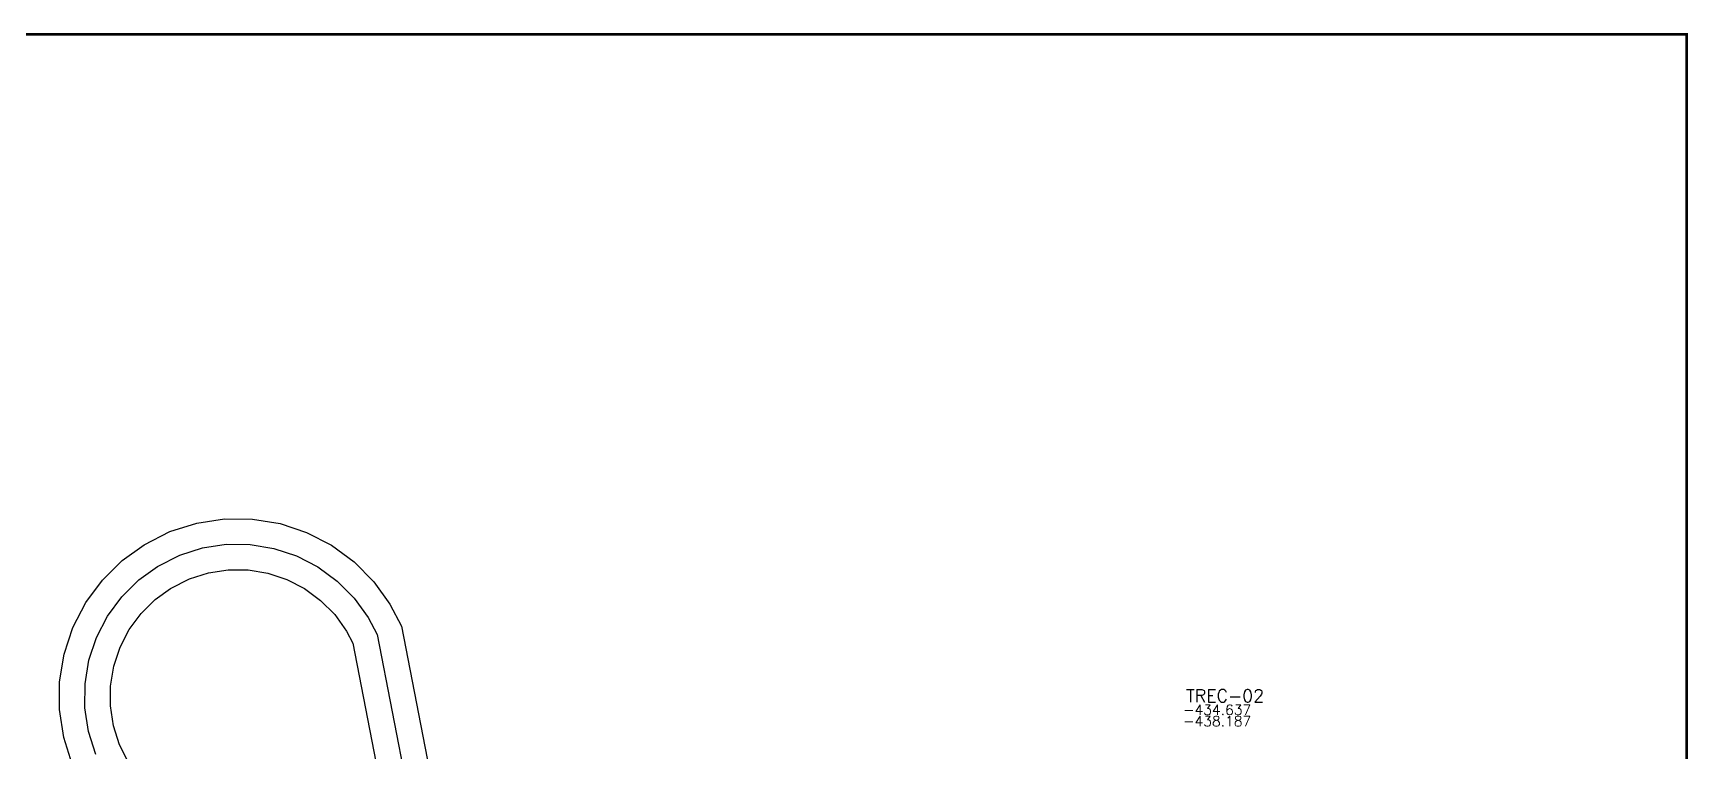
# Model space of a CAD drawing. Extents: x 3 to 13121, y 0 to 10378.
# Drawn here: x 10338.7 to 10501.1, y 10043.9 to 10114.4 of the extents above; entities that cross this region are included whole.
import ezdxf
from ezdxf.enums import TextEntityAlignment as Align

# ---------------------------------------------------------------- set-up
doc = ezdxf.new("R2010")
doc.units = 0
doc.header["$MEASUREMENT"] = 0
doc.header["$PDMODE"] = 34
doc.header["$PDSIZE"] = 0.5
for name, color, linetype in [('MARGEN', 7, 'Continuous'), ('MTEXT', 7, 'Continuous'), ('R-420-8477-SE-FIC', 170, 'Continuous'), ('R-420-8477-SE-PROY', 7, 'Continuous')]:
    doc.layers.add(name, color=color, linetype=linetype)
doc.styles.add('ROMAND', font='romand', dxfattribs={"width": 0.7})
doc.styles.add('ROMANS', font='romans.shx', dxfattribs={"width": 1.65})

# ---------------------------------------------------------------- blocks, each defined once
blk = doc.blocks.new('mar1a')
at = {"layer": 'MARGEN', "const_width": 0.001}
blk.add_lwpolyline([(0.04934, 0.9722), (1, 0.9722), (1, 0), (0.04934, 0)], close=True, dxfattribs=at)
at = {"layer": 'MARGEN', "style": 'ROMAND', "width": 0.7, "flags": 4}
for tag, height, p in [('TITULO', 0.0065, (0.86745, 0.03284)), ('TITULO', 0.0065, (0.86745, 0.02393)), ('TITULO', 0.0065, (0.86745, 0.01497)), ('NUMERO', 0.01115, (0.97431, 0.01271)), ('CAJON', 0.00446, (0.97523, 0.0016))]:
    blk.add_attdef(tag, text='', height=height, dxfattribs=at).set_placement(p, align=Align.CENTER)
at = {"layer": 'MTEXT', "style": 'ROMAND', "width": 0.7, "flags": 4}
for tag, p, height in [('ESCALA', (0.74285, 0.07125), 0.004), ('DISENO', (0.74342, 0.03808), 0.004), ('FECHA', (0.95039, 0.03309), 0.0035), ('REVISO', (0.73747, 0.02104), 0.004), ('ARCHIVO', (0.83686, 0.00225), 0.004)]:
    blk.add_attdef(tag, p, '', height=height, dxfattribs=at)
at = {"layer": 'MTEXT', "style": 'ROMAND', "width": 0.7}
for tag, p in [('COTAS', (0.74365, 0.05435)), ('NOMBRE', (0.74311, 0.0033))]:
    blk.add_attdef(tag, p, '', height=0.004, dxfattribs=at)
blk = doc.blocks.new('F2')
blk.add_point((0, 0))
at = {"style": 'ROMAND'}
for tag, height, p in [('NOMBRE', 1.25, (0.2, 6.62)), ('CIELO', 1, (0.14, 4.62)), ('PISO', 1, (0.14, 3.25))]:
    blk.add_attdef(tag, text='', height=height, dxfattribs=at).set_placement(p, align=Align.CENTER)
at = {"style": 'ROMANS', "flags": 1}
for tag, p in [('MINA', (-0.07, -3.26)), ('LOCALIZACION', (-0.07, -4.93)), ('ESTRUCTURA', (-0.07, -6.62)), ('NIVEL', (-0.07, -8.29)), ('OBRA', (-0.07, -10.12)), ('FECHA', (-0.07, -11.79)), ('ATRAS', (-0.07, -13.48)), ('TOPOGRAFO', (2.67, -15.3))]:
    blk.add_attdef(tag, text='', height=1.25, dxfattribs=at).set_placement(p, align=Align.CENTER)

msp = doc.modelspace()

# ---------------------------------------------------------------- linework, layer by layer
at = {"layer": 'R-420-8477-SE-PROY', "color": 3, "linetype": 'Continuous'}
for points in [[(10342.56687, 10042.66525), (10341.7387, 10045.27808), (10341.31837, 10047.99858), (10341.34173, 10050.74395), (10341.7846, 10053.44782), (10342.64822, 10056.06199), (10343.90938, 10058.50259), (10345.53273, 10060.70987), (10347.49204, 10062.64585), (10349.62006, 10064.17535), (10352.16697, 10065.48078), (10354.79889, 10066.3113), (10357.50772, 10066.73163), (10360.26391, 10066.70828), (10362.96947, 10066.26512), (10365.57349, 10065.40101), (10368.00977, 10064.14207), (10370.22764, 10062.51952), (10372.1667, 10060.5571), (10373.75325, 10058.3452), (10374.87448, 10056.20584), (10383.67456, 10010.82989)], [(10348.09584, 10042.79764), (10347.21313, 10044.55475), (10346.6213, 10046.42192), (10346.32163, 10048.36142), (10346.33827, 10050.31605), (10346.6554, 10052.25218), (10347.27178, 10054.11801), (10348.17062, 10055.85741), (10349.32727, 10057.43013), (10350.72796, 10058.81415), (10352.23406, 10059.89664), (10354.07303, 10060.83922), (10355.94111, 10061.4287), (10357.87228, 10061.72837), (10359.83609, 10061.71172), (10361.77053, 10061.39488), (10363.62651, 10060.77899), (10365.37023, 10059.87793), (10366.95236, 10058.72048), (10368.3333, 10057.3229), (10369.48675, 10055.7148), (10370.10552, 10054.53416), (10377.53812, 10016.20936)]]:
    msp.add_lwpolyline(points, dxfattribs=at)
at = {"layer": 'R-420-8477-SE-PROY', "color": 1, "linetype": 'Continuous', "elevation": -428.06744}
msp.add_lwpolyline([(10344.89, 10043.61), (10344.18, 10045.85), (10343.82, 10048.18), (10343.84, 10050.53), (10344.22, 10052.85), (10344.96, 10055.09), (10346.04, 10057.18), (10347.43, 10059.07), (10349.11, 10060.73), (10350.92706, 10062.03599), (10353.12, 10063.16), (10355.37, 10063.87), (10357.69, 10064.23), (10360.05, 10064.21), (10362.37, 10063.83), (10364.6, 10063.09), (10366.69, 10062.01), (10368.59, 10060.62), (10370.25, 10058.94), (10371.62, 10057.03), (10372.49, 10055.37), (10382.79, 10002.26)], dxfattribs=at)

# ---------------------------------------------------------------- block references
at = {"color": 5, "linetype": 'Continuous', "xscale": 266, "yscale": 203, "zscale": 266}
msp.add_blockref('mar1a', (10234.9983, 9916.91049), dxfattribs=at)
at = {"layer": 'R-420-8477-SE-FIC', "color": 5, "linetype": 'Continuous'}
ref = msp.add_blockref('F2', (10458.38941, 10029.07485, -434.63674), dxfattribs=at)
ref.add_attrib('NOMBRE', 'TREC-02', dxfattribs={"layer": '0', "height": 1.25, "style": 'ROMAND'}).set_placement((10455.70744, 10048.73808, -434.63674), align=Align.CENTER)
ref.add_attrib('CIELO', '-434.637', dxfattribs={"layer": '0', "height": 1, "style": 'ROMAND'}).set_placement((10454.93975, 10047.4827, -434.63674), align=Align.CENTER)
ref.add_attrib('PISO', '-438.187', dxfattribs={"layer": '0', "height": 1, "style": 'ROMAND'}).set_placement((10454.93975, 10046.36681, -434.63674), align=Align.CENTER)

doc.saveas('drawing.dxf')
